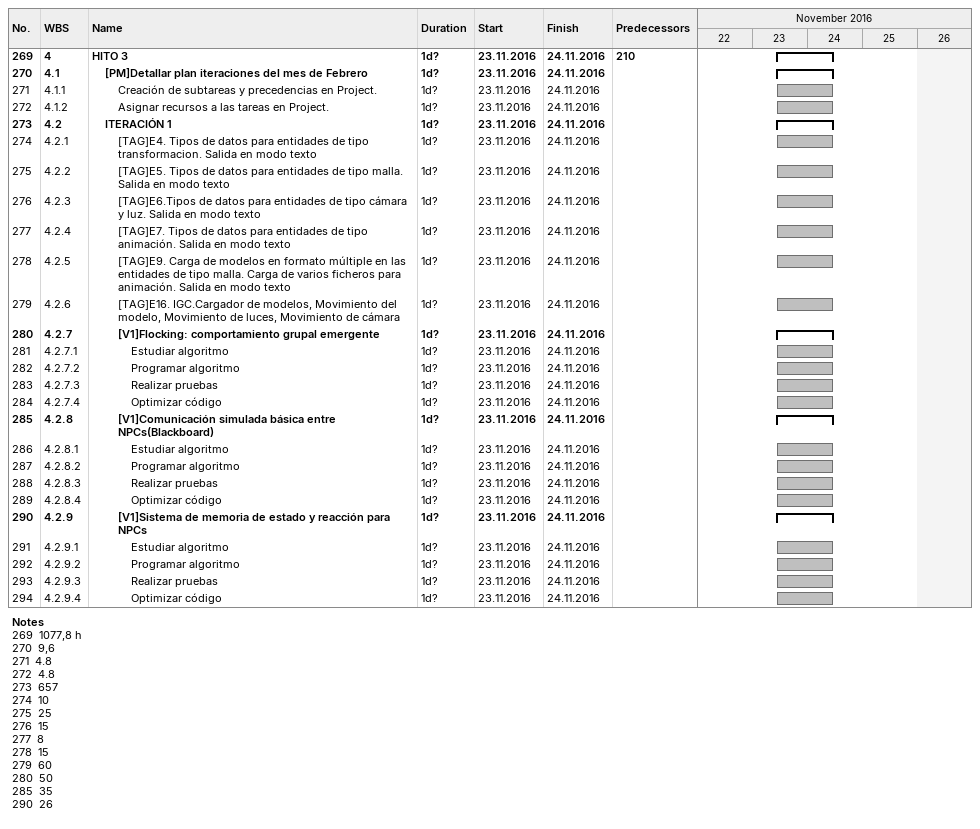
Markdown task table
| ID | WBS | Task | Duration | Start | Finish | Predecessors |
|---|---|---|---|---|---|---|
| 269 | 4 | **HITO 3** | 1d? | 2016-11-23 | 2016-11-24 | 210 |
| 270 | 4.1 | **[PM]Detallar plan iteraciones del mes de Febrero** | 1d? | 2016-11-23 | 2016-11-24 |  |
| 271 | 4.1.1 | Creación de subtareas y precedencias en Project. | 1d? | 2016-11-23 | 2016-11-24 |  |
| 272 | 4.1.2 | Asignar recursos a las tareas en Project. | 1d? | 2016-11-23 | 2016-11-24 |  |
| 273 | 4.2 | **ITERACIÓN 1** | 1d? | 2016-11-23 | 2016-11-24 |  |
| 274 | 4.2.1 | [TAG]E4. Tipos de datos para entidades de tipo transformacion. Salida en modo texto | 1d? | 2016-11-23 | 2016-11-24 |  |
| 275 | 4.2.2 | [TAG]E5. Tipos de datos para entidades de tipo malla. Salida en modo texto | 1d? | 2016-11-23 | 2016-11-24 |  |
| 276 | 4.2.3 | [TAG]E6.Tipos de datos para entidades de tipo cámara y luz. Salida en modo texto | 1d? | 2016-11-23 | 2016-11-24 |  |
| 277 | 4.2.4 | [TAG]E7. Tipos de datos para entidades de tipo animación. Salida en modo texto | 1d? | 2016-11-23 | 2016-11-24 |  |
| 278 | 4.2.5 | [TAG]E9. Carga de modelos en formato múltiple en las entidades de tipo malla. Carga de varios ficheros para animación. Salida en modo texto | 1d? | 2016-11-23 | 2016-11-24 |  |
| 279 | 4.2.6 | [TAG]E16. IGC.Cargador de modelos, Movimiento del modelo, Movimiento de luces, Movimiento de cámara | 1d? | 2016-11-23 | 2016-11-24 |  |
| 280 | 4.2.7 | **[V1]Flocking: comportamiento grupal emergente** | 1d? | 2016-11-23 | 2016-11-24 |  |
| 281 | 4.2.7.1 | Estudiar algoritmo | 1d? | 2016-11-23 | 2016-11-24 |  |
| 282 | 4.2.7.2 | Programar algoritmo | 1d? | 2016-11-23 | 2016-11-24 |  |
| 283 | 4.2.7.3 | Realizar pruebas | 1d? | 2016-11-23 | 2016-11-24 |  |
| 284 | 4.2.7.4 | Optimizar código | 1d? | 2016-11-23 | 2016-11-24 |  |
| 285 | 4.2.8 | **[V1]Comunicación simulada básica entre NPCs(Blackboard)** | 1d? | 2016-11-23 | 2016-11-24 |  |
| 286 | 4.2.8.1 | Estudiar algoritmo | 1d? | 2016-11-23 | 2016-11-24 |  |
| 287 | 4.2.8.2 | Programar algoritmo | 1d? | 2016-11-23 | 2016-11-24 |  |
| 288 | 4.2.8.3 | Realizar pruebas | 1d? | 2016-11-23 | 2016-11-24 |  |
| 289 | 4.2.8.4 | Optimizar código | 1d? | 2016-11-23 | 2016-11-24 |  |
| 290 | 4.2.9 | **[V1]Sistema de memoria de estado y reacción para NPCs** | 1d? | 2016-11-23 | 2016-11-24 |  |
| 291 | 4.2.9.1 | Estudiar algoritmo | 1d? | 2016-11-23 | 2016-11-24 |  |
| 292 | 4.2.9.2 | Programar algoritmo | 1d? | 2016-11-23 | 2016-11-24 |  |
| 293 | 4.2.9.3 | Realizar pruebas | 1d? | 2016-11-23 | 2016-11-24 |  |
| 294 | 4.2.9.4 | Optimizar código | 1d? | 2016-11-23 | 2016-11-24 |  |

Notes
- 269: 1077,8 h
- 270: 9,6
- 271: 4.8
- 272: 4.8
- 273: 657
- 274: 10
- 275: 25
- 276: 15
- 277: 8
- 278: 15
- 279: 60
- 280: 50
- 285: 35
- 290: 26
